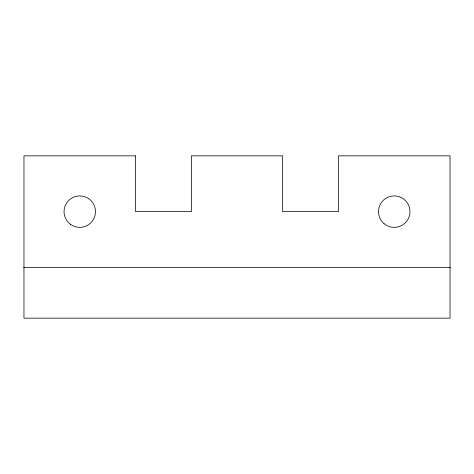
<?xml version="1.0" encoding="UTF-8"?>
<svg xmlns="http://www.w3.org/2000/svg" width="474" height="474" viewBox="0 0 474 474"><rect width="100%" height="100%" fill="white"/><g stroke="black" fill="none" stroke-linecap="round" stroke-linejoin="round"><path stroke-width="0.71" d="M23.7 267.431L450.3 267.431M135.558 155.845L23.967 155.845L23.967 318.155L450.033 318.155L450.033 155.845L338.442 155.845L338.442 211.641L282.652 211.641L282.652 155.845L191.348 155.845L191.348 211.641L135.558 211.641L135.558 155.845M70.43 224.297A15.725 15.725 0 0 0 95.387 213.395A15.725 15.725 0 0 0 73.47 197.231A15.725 15.725 0 0 0 70.43 224.297M383.976 223.556A15.725 15.725 0 0 0 409.684 214.568A15.725 15.725 0 0 0 389.047 196.793A15.725 15.725 0 0 0 383.976 223.556"/></g></svg>
